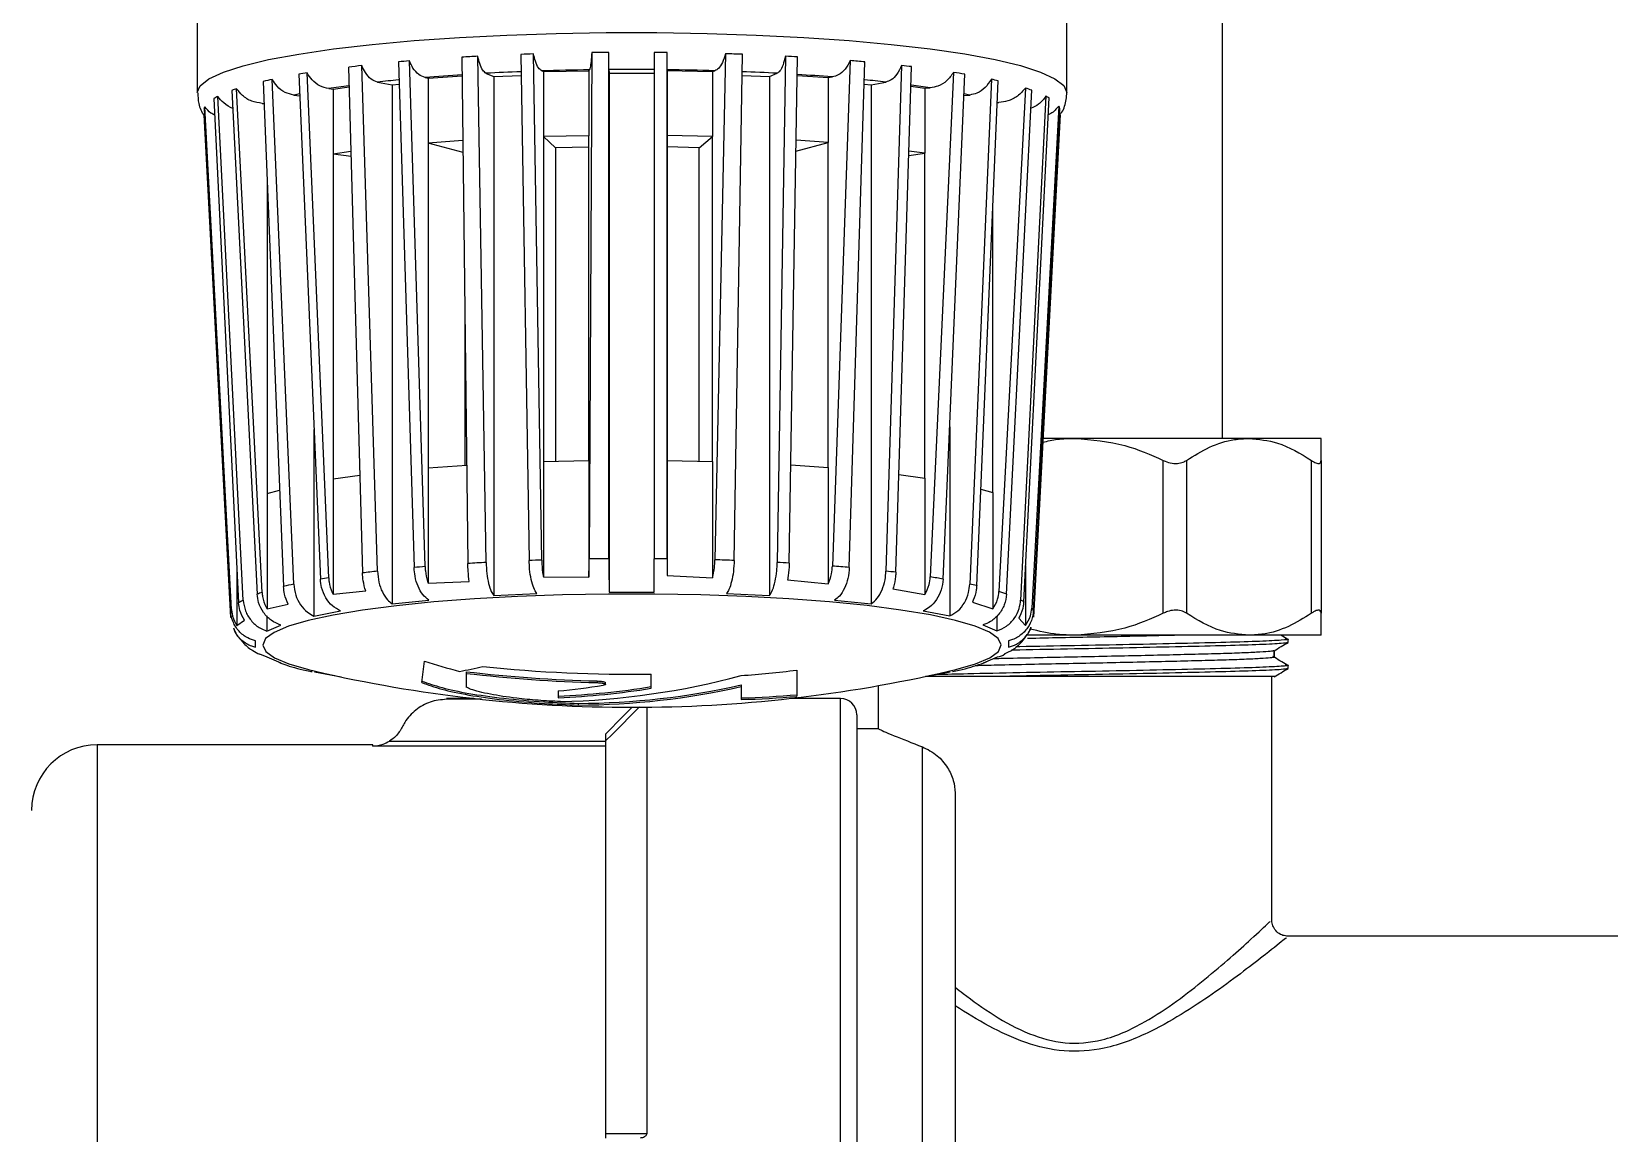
# Model space of a CAD drawing. Extents: x 75 to 2075, y 25 to 1460.
# Drawn here: x 441 to 561.2, y 1018.8 to 1102.7 of the extents above; entities that cross this region are included whole.
import ezdxf

# ---------------------------------------------------------------- set-up
doc = ezdxf.new("R2010")
doc.units = 0
doc.header["$LTSCALE"] = 5
doc.linetypes.add('SLD-KATı', pattern=[0])
doc.layers.get('0').update_dxf_attribs({"linetype": 'CONTINUOUS'})

msp = doc.modelspace()

# ---------------------------------------------------------------- linework, layer by layer
at = {"color": 7, "linetype": 'SLD-KATı'}
for p, q in [((531.752, 1071.729), (531.752, 1151.317)), ((453.627, 1103.698), (453.627, 1098.076)), ((519.877, 1098.076), (519.877, 1103.683)), ((467.359, 1061.61), (466.165, 1100.137)), ((468.954, 1100.418), (470.149, 1061.891)), ((470.986, 1061.963), (469.789, 1100.491)), ((473.791, 1100.777), (474.246, 1062.198)), ((475.635, 1062.278), (475.005, 1100.846)), ((478.286, 1100.994), (478.915, 1062.426)), ((479.872, 1062.459), (479.242, 1101.027)), ((483.688, 1101.128), (483.498, 1062.543)), ((484.998, 1062.56), (484.996, 1101.141)), ((488.446, 1101.142), (488.448, 1062.56)), ((489.432, 1062.551), (489.43, 1101.133)), ((493.884, 1101.039), (493.068, 1062.476)), ((494.533, 1062.428), (495.158, 1100.996)), ((498.441, 1100.849), (497.815, 1062.281)), ((498.729, 1062.23), (499.356, 1100.798)), ((503.383, 1100.519), (502.021, 1062.003)), ((503.307, 1061.895), (504.498, 1100.423)), ((507.291, 1100.143), (506.1, 1061.615)), ((506.854, 1061.527), (508.048, 1100.056)), ((458.649, 1098.932), (460.2, 1060.443)), ((460.983, 1060.621), (459.339, 1099.086)), ((461.365, 1099.472), (463.008, 1061.007)), ((463.643, 1061.111), (461.996, 1099.577)), ((465.163, 1100.02), (466.218, 1061.474)), ((467.362, 1098.879), (468.477, 1098.667)), ((470.988, 1099.231), (471.224, 1099.187)), ((471.224, 1099.187), (473.808, 1099.366)), ((471.224, 1099.187), (471.224, 1094.235)), ((475.636, 1099.547), (476.223, 1099.298)), ((476.223, 1099.298), (478.312, 1099.392)), ((476.223, 1099.298), (476.223, 1059.754)), ((479.874, 1099.727), (479.998, 1099.675)), ((479.998, 1099.675), (483.454, 1099.747)), ((479.998, 1099.675), (479.998, 1094.723)), ((483.454, 1099.747), (483.497, 1099.812)), ((483.454, 1099.747), (483.454, 1094.795)), ((484.998, 1099.829), (485, 1099.567)), ((485, 1099.567), (485, 1060.023)), ((485, 1099.567), (488.446, 1099.567)), ((489.432, 1099.819), (489.432, 1099.764)), ((489.432, 1099.764), (489.432, 1094.812)), ((489.432, 1099.764), (492.881, 1099.685)), ((492.881, 1099.685), (493.067, 1099.745)), ((492.881, 1099.685), (492.881, 1094.733)), ((495.133, 1099.394), (497.23, 1099.3)), ((497.23, 1099.3), (497.814, 1099.55)), ((497.23, 1099.3), (497.23, 1059.757)), ((499.333, 1099.394), (501.709, 1099.223)), ((501.709, 1099.223), (502.018, 1099.272)), ((501.709, 1099.223), (501.709, 1094.271)), ((504.985, 1098.671), (506.097, 1098.884)), ((511.253, 1099.618), (509.478, 1061.171)), ((510.46, 1061.013), (512.101, 1099.479)), ((514.131, 1099.093), (512.49, 1060.627)), ((513.012, 1060.512), (514.656, 1098.978)), ((457.128, 1059.407), (455.197, 1097.794)), ((456.26, 1098.248), (458.191, 1059.861)), ((458.562, 1059.987), (456.627, 1098.375)), ((460.986, 1097.889), (461.434, 1097.844)), ((463.646, 1098.38), (463.97, 1098.348)), ((463.97, 1098.348), (465.204, 1098.516)), ((463.97, 1098.348), (463.97, 1093.396)), ((468.477, 1098.667), (469.007, 1098.72)), ((468.477, 1098.667), (468.477, 1059.123)), ((504.446, 1098.725), (504.985, 1098.671)), ((504.985, 1098.671), (504.985, 1059.128)), ((508.002, 1098.557), (509.072, 1098.407)), ((509.072, 1098.407), (509.475, 1098.44)), ((509.072, 1098.407), (509.072, 1093.455)), ((512.031, 1097.85), (512.487, 1097.896)), ((516.725, 1098.424), (514.711, 1060.061)), ((515.292, 1059.869), (517.222, 1098.256)), ((518.291, 1097.803), (516.361, 1059.415)), ((516.598, 1059.283), (518.532, 1097.67)), ((454.141, 1096.866), (456.17, 1058.566)), ((456.241, 1058.702), (454.207, 1097.002)), ((454.885, 1097.618), (456.782, 1059.205)), ((458.566, 1097.257), (458.717, 1097.25)), ((514.586, 1097.326), (514.708, 1097.33)), ((519.264, 1097.056), (517.208, 1058.781)), ((517.331, 1058.574), (519.36, 1096.875)), ((456.174, 1058.088), (454.144, 1096.389)), ((519.364, 1096.398), (517.334, 1058.097)), ((473.866, 1094.418), (471.224, 1094.235)), ((471.224, 1094.235), (471.224, 1069.475)), ((473.877, 1093.502), (471.224, 1094.235)), ((483.454, 1094.795), (479.998, 1094.723)), ((479.998, 1094.723), (479.998, 1069.963)), ((480.931, 1093.868), (479.998, 1094.723)), ((483.454, 1070.035), (483.454, 1094.795)), ((489.432, 1094.812), (489.432, 1070.052)), ((492.881, 1094.733), (489.432, 1094.812)), ((491.86, 1093.88), (492.881, 1094.733)), ((492.881, 1069.973), (492.881, 1094.733)), ((499.239, 1093.613), (501.709, 1094.271)), ((501.709, 1094.271), (499.253, 1094.447)), ((501.709, 1069.511), (501.709, 1094.271)), ((465.339, 1093.582), (463.97, 1093.396)), ((463.97, 1093.396), (463.97, 1068.636)), ((465.35, 1093.202), (463.97, 1093.396)), ((483.454, 1093.921), (480.931, 1093.868)), ((480.931, 1093.868), (480.931, 1069.983)), ((491.86, 1093.88), (489.432, 1093.936)), ((491.86, 1069.997), (491.86, 1093.88)), ((507.839, 1093.287), (509.072, 1093.455)), ((509.072, 1093.455), (507.849, 1093.626)), ((509.072, 1068.695), (509.072, 1093.455)), ((458.947, 1091.542), (458.947, 1067.528)), ((514.25, 1067.604), (514.25, 1089.477)), ((474.022, 1081.223), (474.022, 1069.669)), ((462.52, 1072.419), (462.52, 1058.192)), ((510.955, 1072.616), (510.955, 1058.199)), ((520.502, 1071.729), (518.025, 1071.729)), ((533.76, 1071.729), (520.502, 1071.729)), ((539.252, 1071.729), (533.76, 1071.729)), ((479.998, 1069.963), (483.454, 1070.035)), ((483.454, 1070.035), (483.454, 1061.166)), ((489.432, 1070.052), (489.432, 1061.272)), ((489.432, 1070.052), (492.881, 1069.973)), ((527.233, 1058.403), (527.233, 1070.056)), ((529.001, 1070.056), (529.001, 1058.403)), ((538.52, 1058.403), (538.52, 1070.056)), ((539.252, 1070.056), (539.252, 1058.403)), ((463.97, 1068.636), (466.015, 1068.915)), ((471.224, 1069.475), (474.158, 1069.678)), ((471.224, 1069.475), (471.224, 1060.695)), ((479.998, 1069.963), (479.998, 1061.183)), ((492.881, 1069.973), (492.881, 1061.104)), ((498.851, 1069.716), (501.709, 1069.511)), ((501.709, 1069.511), (501.709, 1060.643)), ((507.085, 1068.974), (509.072, 1068.695)), ((458.947, 1067.528), (459.904, 1067.783)), ((463.97, 1068.636), (463.97, 1059.856)), ((509.072, 1068.695), (509.072, 1059.826)), ((513.326, 1067.859), (514.25, 1067.604)), ((514.25, 1067.604), (514.25, 1058.735)), ((458.947, 1067.528), (458.947, 1058.748)), ((456.645, 1061.978), (456.645, 1057.479)), ((516.737, 1062.027), (516.737, 1057.476)), ((471.224, 1060.695), (474.35, 1060.823)), ((479.998, 1061.183), (483.454, 1061.166)), ((489.432, 1061.272), (492.881, 1061.104)), ((498.605, 1060.954), (501.709, 1060.643)), ((463.97, 1059.856), (466.46, 1060.106)), ((468.477, 1059.123), (471.266, 1059.404)), ((476.223, 1059.754), (479.503, 1059.902)), ((493.948, 1059.904), (497.23, 1059.757)), ((502.192, 1059.408), (504.985, 1059.128)), ((506.617, 1060.259), (509.072, 1059.826)), ((512.685, 1059.256), (514.25, 1058.735)), ((458.935, 1058.205), (458.935, 1057.052)), ((458.947, 1058.748), (460.556, 1059.088)), ((462.52, 1058.192), (464.545, 1058.579)), ((508.924, 1058.584), (510.955, 1058.199)), ((514.555, 1058.205), (514.555, 1057.06)), ((516.214, 1058.043), (516.737, 1057.476)), ((456.645, 1057.479), (457.216, 1057.867)), ((458.935, 1057.052), (459.998, 1057.506)), ((513.486, 1057.513), (514.555, 1057.06)), ((515.435, 1056.301), (515.435, 1055.822)), ((520.502, 1056.729), (516.789, 1056.729)), ((533.76, 1056.729), (520.502, 1056.729)), ((539.252, 1056.729), (533.76, 1056.729)), ((536.654, 1056.464), (536.197, 1056.729)), ((536.752, 1056.182), (536.752, 1056.43)), ((458.949, 1055.055), (458.384, 1055.285)), ((460.018, 1054.601), (458.949, 1055.055)), ((514.569, 1055.062), (513.506, 1054.608)), ((536.752, 1054.198), (536.752, 1054.446)), ((464.58, 1053.53), (462.55, 1053.915)), ((474.111, 1053.952), (474.111, 1053.827)), ((484.099, 1053.245), (484.099, 1053.121)), ((510.984, 1053.922), (508.959, 1053.536)), ((535.502, 1034.92), (535.502, 1053.604)), ((481.135, 1052.096), (481.135, 1051.972)), ((484.725, 1052.994), (484.725, 1053.118)), ((495.066, 1052.941), (495.066, 1052.817)), ((495.074, 1051.956), (495.074, 1051.831)), ((505.502, 1052.888), (505.502, 1049.581)), ((474.703, 1051.917), (472.621, 1051.917)), ((475.279, 1051.853), (472.621, 1051.853)), ((482.656, 1051.536), (482.656, 1051.411)), ((487.877, 1051.245), (487.877, 1018.773)), ((502.627, 1051.917), (498.801, 1051.917)), ((503.877, 1050.667), (503.877, 981.917)), ((505.554, 1049.604), (503.877, 1049.604)), ((466.993, 1048.385), (446.002, 1048.385)), ((468.266, 1048.664), (484.752, 1048.664)), ((484.752, 1018.771), (484.752, 1048.697)), ((484.752, 1048.29), (466.993, 1048.29)), ((511.377, 1044.711), (511.377, 985.479)), ((562.377, 1033.792), (536.612, 1033.792))]:
    msp.add_line(p, q, dxfattribs=at)
at = {"color": 8, "linetype": 'SLD-KATı'}
for p, q in [((502.627, 980.667), (502.627, 1051.917)), ((446.002, 1048.385), (446.002, 984.198)), ((466.993, 1048.29), (466.993, 1048.385)), ((508.877, 982.979), (508.877, 1048.227))]:
    msp.add_line(p, q, dxfattribs=at)
at = {"color": 8, "linetype": 'SLD-KATı', "flags": 128}
for points in [[(453.627, 1098.074), (453.848, 1098.604), (454.513, 1099.128), (455.614, 1099.639), (457.136, 1100.128), (459.059, 1100.59), (461.357, 1101.018), (463.997, 1101.405), (466.946, 1101.748), (470.162, 1102.041), (473.603, 1102.281), (477.222, 1102.464), (480.969, 1102.587), (484.795, 1102.649), (488.647, 1102.65), (492.473, 1102.589), (496.222, 1102.466), (499.843, 1102.284), (503.287, 1102.046), (506.508, 1101.754), (509.461, 1101.411), (512.107, 1101.024), (514.41, 1100.597), (516.34, 1100.136), (517.869, 1099.647), (518.977, 1099.137), (519.65, 1098.612), (519.877, 1098.081)], [(461.401, 1097.977), (461.221, 1097.939), (460.986, 1097.889)], [(512.487, 1097.896), (512.251, 1097.946), (512.064, 1097.984)], [(487.324, 1051.275), (485.229, 1049.175), (484.752, 1048.697)], [(484.752, 1049.227), (486.062, 1050.54), (486.759, 1051.239)]]:
    msp.add_lwpolyline(points, dxfattribs=at)
at = {"color": 7, "linetype": 'SLD-KATı', "flags": 128}
for points in [[(514.884, 1055.988), (514.659, 1056.476), (513.994, 1056.956), (512.899, 1057.42), (511.392, 1057.862), (509.496, 1058.275), (507.241, 1058.651), (504.664, 1058.985), (501.804, 1059.272), (498.706, 1059.507), (495.42, 1059.686), (491.997, 1059.807), (488.492, 1059.868), (484.959, 1059.867), (481.454, 1059.806), (478.033, 1059.684), (474.75, 1059.503), (471.656, 1059.268), (468.799, 1058.98), (466.226, 1058.645), (463.977, 1058.269), (462.087, 1057.856), (460.586, 1057.413), (459.497, 1056.949), (458.839, 1056.469), (458.62, 1055.981), (458.845, 1055.493), (459.511, 1055.013), (460.605, 1054.549), (462.113, 1054.107), (462.629, 1053.983)], [(510.876, 1053.983), (511.418, 1054.114), (512.919, 1054.556), (514.007, 1055.021), (514.666, 1055.501), (514.884, 1055.988)], [(488.219, 1052.687), (488.218, 1052.805), (488.218, 1052.928), (488.217, 1053.056), (488.216, 1053.188), (488.216, 1053.325), (488.215, 1053.466), (488.214, 1053.612), (488.214, 1053.762)], [(484.752, 1018.771), (485.282, 1018.772), (487.4, 1018.773), (487.877, 1018.773)]]:
    msp.add_lwpolyline(points, dxfattribs=at)
at = {"color": 7, "linetype": 'SLD-KATı'}
for centre, radius, start, end in [((478.163, 993.241), 107.568, 96.40408, 96.94115), ((482.145, 953.571), 147.438, 94.80723, 95.13291), ((485.03, 912.771), 188.341, 93.0511, 93.42109), ((486.39, 882.515), 218.629, 91.87365, 92.12442), ((486.715, 868.997), 232.151, 90.42424, 90.74714), ((486.786, 870.061), 231.087, 89.34444, 89.58843), ((487.206, 885.132), 216.01, 87.89012, 88.22827), ((488.357, 910.618), 190.498, 86.68996, 86.96574), ((491.213, 951.857), 149.159, 84.89009, 85.32008), ((495.168, 991.718), 109.101, 83.2197, 83.62005), ((467.125, 1062.605), 37.303, 102.04782, 103.13477), ((472.387, 1034.924), 65.482, 99.13007, 99.69047), ((483.564, 947.43), 152.321, 93.67708, 94.73583), ((485.783, 910.831), 188.989, 92.2697, 93.07785), ((486.622, 887.384), 212.451, 90.84266, 91.82026), ((486.754, 878.744), 221.092, 89.56101, 90.45508), ((486.836, 885.222), 214.613, 88.3363, 89.30689), ((487.646, 909.183), 190.638, 86.94247, 87.74534), ((500.927, 1033.783), 66.639, 80.34738, 81.08559), ((506.177, 1061.669), 38.26, 77.19574, 78.00075), ((457.4, 1093.528), 4.801, 117.30275, 121.58142), ((461.125, 1084.744), 14.354, 108.26212, 109.81133), ((512.17, 1084.141), 14.992, 70.30671, 72.30945), ((515.944, 1093.234), 5.136, 59.73834, 62.80796), ((454.937, 1096.564), 0.852, 149.0351, 159.22295), ((518.518, 1096.54), 0.907, 21.65953, 34.65246), ((478.432, 963.647), 98.586, 96.44897, 97.11695), ((482.277, 925.87), 136.561, 94.74269, 95.09539), ((485.281, 883.447), 179.091, 93.08759, 93.53261), ((486.279, 861.299), 201.261, 91.82414, 92.09694), ((486.708, 845.787), 216.78, 90.45192, 90.84845), ((486.753, 841.206), 221.361, 89.30655, 89.56128), ((486.997, 854.411), 208.154, 87.92505, 88.32846), ((488.177, 882.345), 180.194, 86.6426, 86.93373), ((491.114, 924.603), 137.833, 84.92492, 85.4614), ((494.837, 961.603), 100.644, 83.14199, 83.57455), ((468.088, 1027.562), 33.813, 102.12969, 103.48898), ((473.105, 1001.528), 60.33, 99.02304, 99.63459), ((499.884, 998.392), 63.508, 80.41461, 81.31137), ((504.938, 1025.383), 36.044, 77.05578, 77.90481), ((459.053, 1055.717), 4.162, 117.54955, 123.0774), ((462.857, 1046.767), 13.9, 107.99539, 109.6114), ((510.305, 1045.765), 14.96, 70.52508, 72.86768), ((514.229, 1055.319), 4.618, 59.13215, 62.50133), ((456.941, 1058.253), 0.832, 147.34012, 157.91066), ((516.489, 1058.214), 0.915, 23.1185, 38.25811), ((449.821, 1056.611), 21.198, 350.51714, 354.98619), ((492.875, 1124.602), 73.208, 252.56301, 254.736), ((467.876, 1085.875), 32.409, 280.17585, 283.40011), ((486.73, 1161.869), 108.117, 263.9777, 270.78603), ((486.752, 1158.636), 107.398, 257.01961, 270), ((486.732, 1161.377), 108.164, 263.29919, 268.60559), ((890.27, 1055.895), 416.165, 180.28473, 180.42886), ((486.733, 1161.403), 108.314, 263.30756, 268.60658), ((479.946, 1109.9), 58.24, 271.33062, 285.0426), ((486.752, 1158.636), 107.398, 270, 282.98039), ((486.743, 1161.449), 108.113, 274.41253, 276.67157), ((678.143, 1054.494), 178.84, 180.13635, 180.77494), ((476.044, 1106.404), 54.156, 275.38981, 279.03308), ((706.645, 1053.972), 225.519, 180.37709, 180.50818), ((661.449, 1053.731), 180.321, 180.39512, 180.51967), ((478.571, 1112.912), 60.87, 272.41463, 279.12021), ((478.561, 1112.875), 60.957, 272.42061, 279.11662), ((482.441, 1108.949), 57.413, 270.21428, 282.70258), ((482.432, 1108.889), 57.478, 270.22272, 282.69686), ((650.042, 1053.776), 154.978, 180.30884, 180.67294), ((650.522, 1053.655), 155.459, 180.3092, 180.67229), ((493.094, 1123.419), 71.49, 271.58732, 274.99583), ((493.094, 1123.5), 71.696, 271.58222, 274.98089), ((502.627, 1050.667), 1.25, 0, 90), ((446.002, 1043.385), 5, 90, 180)]:
    msp.add_arc(centre, radius, start, end, dxfattribs=at)
at = {"color": 8, "linetype": 'SLD-KATı'}
for centre, radius, start, end in [((479.907, 987.886), 111.699, 95.61984, 96.44891), ((489.54, 941.855), 157.91, 85.46795, 86.4389), ((493.28, 984.882), 114.72, 83.58495, 84.39566), ((475.043, 1026.519), 72.759, 97.80285, 99.01156), ((497.839, 1022.218), 77.105, 81.32058, 82.39585)]:
    msp.add_arc(centre, radius, start, end, dxfattribs=at)
at = {"color": 7, "linetype": 'SLD-KATı'}
for points, knots in [([(482.365, 1153.789), (481.798, 1154.714), (480.726, 1156.464), (478.808, 1158.579), (476.876, 1160.221), (474.868, 1161.478), (472.64, 1162.435), (469.432, 1163.239), (465.235, 1163.28), (460.413, 1162.157), (455.839, 1160.249), (451.012, 1157.497), (446.008, 1153.872), (440.949, 1149.46), (436.502, 1144.985), (432.507, 1140.503), (428.679, 1135.784), (424.238, 1129.744), (419.54, 1122.476), (414.989, 1114.205), (411.192, 1105.829), (408.747, 1098.718), (407.375, 1092.98), (406.688, 1088.588), (406.46, 1084.129), (406.806, 1080.367), (407.501, 1077.534), (408.29, 1075.389), (409.362, 1073.352), (410.919, 1071.292), (413, 1069.396), (415.838, 1067.667), (418.217, 1066.969), (419.487, 1066.596)], [0, 0, 0, 0, 0.0193679, 0.0366703, 0.0504112, 0.0642178, 0.0785365, 0.0934544, 0.1234344, 0.1542881, 0.1855808, 0.2174509, 0.261103, 0.3055556, 0.3489724, 0.3856101, 0.4247828, 0.4703205, 0.5362182, 0.6000805, 0.6638407, 0.7274716, 0.7592667, 0.7912452, 0.824823, 0.8585291, 0.8766168, 0.8916422, 0.910957, 0.9291193, 0.9498661, 0.9732379, 1, 1, 1, 1]), ([(420.067, 1069.027), (418.913, 1069.367), (416.768, 1069.999), (414.302, 1071.556), (412.563, 1073.22), (411.304, 1074.987), (410.434, 1076.749), (409.776, 1078.676), (409.206, 1081.307), (408.972, 1084.8), (409.252, 1088.926), (409.938, 1093.012), (411.271, 1098.387), (413.603, 1105.089), (417.195, 1113.005), (421.478, 1120.823), (426.109, 1128.058), (430.726, 1134.369), (435.136, 1139.752), (439.829, 1144.876), (445.145, 1149.931), (450.436, 1154.089), (455.279, 1157.111), (459.503, 1159.152), (463.931, 1160.526), (467.828, 1160.841), (470.868, 1160.356), (472.989, 1159.62), (474.899, 1158.554), (476.698, 1157.133), (478.434, 1155.321), (479.389, 1153.82), (479.884, 1153.042)], [0, 0, 0, 0, 0.0268351, 0.0498351, 0.0701291, 0.0877029, 0.1060387, 0.1211797, 0.1401355, 0.1743184, 0.2078608, 0.2399309, 0.2719998, 0.3360859, 0.4002591, 0.4645089, 0.5304924, 0.5852973, 0.6314285, 0.6779915, 0.731723, 0.7849696, 0.8175542, 0.8492749, 0.8806275, 0.9107459, 0.9254437, 0.9396897, 0.9531741, 0.9663569, 0.9825753, 1, 1, 1, 1]), ([(467.362, 1098.879), (467.196, 1098.938), (466.865, 1099.057), (466.446, 1099.53), (466.251, 1099.95), (466.165, 1100.137)], [0, 0, 0, 0, 0.3562691, 0.7125534, 1, 1, 1, 1]), ([(470.988, 1099.231), (470.822, 1099.291), (470.49, 1099.41), (470.07, 1099.884), (469.875, 1100.304), (469.789, 1100.491)], [0, 0, 0, 0, 0.35705435, 0.71412705, 1, 1, 1, 1]), ([(475.636, 1099.547), (475.549, 1099.612), (475.374, 1099.741), (475.153, 1100.228), (475.051, 1100.655), (475.005, 1100.846)], [0, 0, 0, 0, 0.35626629, 0.71254576, 1, 1, 1, 1]), ([(479.874, 1099.727), (479.786, 1099.793), (479.611, 1099.923), (479.39, 1100.411), (479.287, 1100.837), (479.242, 1101.027)], [0, 0, 0, 0, 0.3570498, 0.7141305, 1, 1, 1, 1]), ([(483.688, 1101.128), (483.67, 1100.892), (483.635, 1100.419), (483.566, 1099.974), (483.519, 1099.862), (483.497, 1099.812)], [0, 0, 0, 0, 0.3553865, 0.7105688, 1, 1, 1, 1]), ([(484.998, 1099.829), (484.998, 1099.896), (484.997, 1100.029), (484.997, 1100.521), (484.996, 1100.95), (484.996, 1101.141)], [0, 0, 0, 0, 0.3562676, 0.7125507, 1, 1, 1, 1]), ([(489.432, 1099.819), (489.432, 1099.886), (489.431, 1100.021), (489.431, 1100.513), (489.43, 1100.942), (489.43, 1101.133)], [0, 0, 0, 0, 0.3570495, 0.7141322, 1, 1, 1, 1]), ([(493.884, 1101.039), (493.809, 1100.805), (493.658, 1100.336), (493.361, 1099.899), (493.158, 1099.792), (493.067, 1099.745)], [0, 0, 0, 0, 0.35537761, 0.71056986, 1, 1, 1, 1]), ([(498.441, 1100.849), (498.383, 1100.615), (498.268, 1100.147), (498.04, 1099.706), (497.884, 1099.598), (497.814, 1099.55)], [0, 0, 0, 0, 0.35570873, 0.71140288, 1, 1, 1, 1]), ([(503.383, 1100.519), (503.257, 1100.288), (503.005, 1099.828), (502.51, 1099.409), (502.17, 1099.314), (502.018, 1099.272)], [0, 0, 0, 0, 0.35538354, 0.71057319, 1, 1, 1, 1]), ([(507.291, 1100.143), (507.182, 1099.913), (506.962, 1099.452), (506.529, 1099.026), (506.231, 1098.928), (506.097, 1098.884)], [0, 0, 0, 0, 0.3557083, 0.7114042, 1, 1, 1, 1]), ([(460.986, 1097.889), (460.758, 1097.94), (460.303, 1098.042), (459.726, 1098.493), (459.459, 1098.903), (459.339, 1099.086)], [0, 0, 0, 0, 0.356272, 0.7125382, 1, 1, 1, 1]), ([(463.646, 1098.38), (463.418, 1098.431), (462.961, 1098.533), (462.383, 1098.985), (462.115, 1099.395), (461.996, 1099.577)], [0, 0, 0, 0, 0.3570561, 0.7141426, 1, 1, 1, 1]), ([(511.253, 1099.618), (511.089, 1099.394), (510.761, 1098.947), (510.115, 1098.552), (509.673, 1098.475), (509.475, 1098.44)], [0, 0, 0, 0, 0.3553811, 0.7105693, 1, 1, 1, 1]), ([(514.131, 1099.093), (513.98, 1098.869), (513.678, 1098.42), (513.081, 1098.016), (512.671, 1097.933), (512.487, 1097.896)], [0, 0, 0, 0, 0.3557054, 0.71139797, 1, 1, 1, 1]), ([(453.669, 1098.068), (453.676, 1097.793), (453.693, 1097.161), (453.988, 1096.53), (454.207, 1096.274), (454.24, 1096.235)], [0, 0, 0, 0, 0.3943176, 0.9061715, 1, 1, 1, 1]), ([(456.33, 1096.859), (456.087, 1096.984), (455.645, 1097.212), (455.337, 1097.613), (455.197, 1097.794)], [0, 0, 0, 0, 0.5490332, 1, 1, 1, 1]), ([(458.566, 1097.257), (458.298, 1097.297), (457.761, 1097.377), (457.081, 1097.801), (456.767, 1098.198), (456.627, 1098.375)], [0, 0, 0, 0, 0.3570601, 0.7141433, 1, 1, 1, 1]), ([(516.725, 1098.424), (516.539, 1098.208), (516.167, 1097.776), (515.434, 1097.412), (514.933, 1097.355), (514.708, 1097.33)], [0, 0, 0, 0, 0.3553734, 0.710573, 1, 1, 1, 1]), ([(518.291, 1097.803), (518.116, 1097.579), (517.802, 1097.178), (517.352, 1096.976), (517.153, 1096.887)], [0, 0, 0, 0, 0.559281, 1, 1, 1, 1]), ([(519.406, 1096.459), (519.439, 1096.504), (519.649, 1096.783), (519.84, 1097.379), (519.868, 1097.915), (519.877, 1098.098)], [0, 0, 0, 0, 0.11253343, 0.69666316, 1, 1, 1, 1]), ([(454.947, 1096.366), (454.852, 1096.412), (454.554, 1096.558), (454.348, 1096.822), (454.207, 1097.002)], [0, 0, 0, 0, 0.3166472, 1, 1, 1, 1]), ([(519.264, 1097.056), (519.082, 1096.831), (518.857, 1096.553), (518.532, 1096.419), (518.468, 1096.393)], [0, 0, 0, 0, 0.8039413, 1, 1, 1, 1]), ([(518.041, 1071.44), (518.415, 1071.526), (519.224, 1071.713), (520.055, 1071.724), (520.502, 1071.729)], [0, 0, 0, 0, 0.4622648, 1, 1, 1, 1]), ([(520.502, 1071.729), (521.791, 1071.624), (524.131, 1071.433), (526.272, 1070.482), (527.233, 1070.056)], [0, 0, 0, 0, 0.55101099, 1, 1, 1, 1]), ([(529.001, 1070.056), (529.579, 1070.413), (530.749, 1071.137), (532.372, 1071.656), (533.389, 1071.71), (533.76, 1071.729)], [0, 0, 0, 0, 0.3824105, 0.7746525, 1, 1, 1, 1]), ([(533.76, 1071.729), (534.496, 1071.661), (536.149, 1071.506), (537.674, 1070.574), (538.52, 1070.056)], [0, 0, 0, 0, 0.4446436, 1, 1, 1, 1]), ([(539.252, 1070.056), (539.252, 1070.482), (539.252, 1071.433), (539.252, 1071.624), (539.252, 1071.729)], [0, 0, 0, 0, 0.4489897, 1, 1, 1, 1]), ([(527.233, 1070.056), (527.41, 1069.982), (527.765, 1069.835), (528.306, 1069.796), (528.723, 1069.889), (528.922, 1070.008), (529.001, 1070.056)], [0, 0, 0, 0, 0.2806873, 0.5628284, 0.8257452, 1, 1, 1, 1]), ([(538.52, 1070.056), (538.638, 1069.982), (538.874, 1069.835), (539.123, 1069.796), (539.238, 1069.889), (539.248, 1070.008), (539.252, 1070.056)], [0, 0, 0, 0, 0.28069191, 0.56283003, 0.82574839, 1, 1, 1, 1]), ([(467.359, 1061.61), (467.384, 1061.329), (467.434, 1060.766), (467.711, 1060), (468.072, 1059.426), (468.353, 1059.216), (468.477, 1059.123)], [0, 0, 0, 0, 0.2637559, 0.5275922, 0.7916239, 1, 1, 1, 1]), ([(471.266, 1059.404), (471.109, 1059.528), (470.795, 1059.774), (470.43, 1060.437), (470.203, 1061.171), (470.165, 1061.671), (470.149, 1061.891)], [0, 0, 0, 0, 0.2645838, 0.5292791, 0.7936594, 1, 1, 1, 1]), ([(470.986, 1061.963), (470.992, 1061.857), (471.013, 1061.473), (471.105, 1061.038), (471.208, 1060.741), (471.224, 1060.695)], [0, 0, 0, 0, 0.2423352, 0.8821137, 1, 1, 1, 1]), ([(474.35, 1060.823), (474.318, 1061.08), (474.263, 1061.52), (474.251, 1061.999), (474.246, 1062.198)], [0, 0, 0, 0, 0.5833721, 1, 1, 1, 1]), ([(475.635, 1062.278), (475.648, 1061.996), (475.674, 1061.432), (475.819, 1060.657), (476.01, 1060.071), (476.158, 1059.851), (476.223, 1059.754)], [0, 0, 0, 0, 0.26376532, 0.5275912, 0.79161635, 1, 1, 1, 1]), ([(479.503, 1059.902), (479.421, 1060.031), (479.255, 1060.288), (479.063, 1060.963), (478.944, 1061.705), (478.924, 1062.206), (478.915, 1062.426)], [0, 0, 0, 0, 0.2645992, 0.5292957, 0.7936759, 1, 1, 1, 1]), ([(479.872, 1062.459), (479.875, 1062.353), (479.886, 1061.969), (479.935, 1061.53), (479.989, 1061.23), (479.998, 1061.183)], [0, 0, 0, 0, 0.2423476, 0.8821063, 1, 1, 1, 1]), ([(483.454, 1061.166), (483.468, 1061.424), (483.491, 1061.865), (483.496, 1062.344), (483.498, 1062.543)], [0, 0, 0, 0, 0.5833596, 1, 1, 1, 1]), ([(484.998, 1062.56), (484.998, 1062.451), (484.998, 1062.062), (484.998, 1061.394), (484.999, 1060.669), (484.999, 1060.23), (485, 1060.069), (485, 1060.023)], [0, 0, 0, 0, 0.1029836, 0.3668016, 0.6306207, 0.8946754, 1, 1, 1, 1]), ([(488.45, 1060.024), (488.45, 1060.119), (488.449, 1060.339), (488.449, 1060.923), (488.448, 1061.604), (488.448, 1062.167), (488.448, 1062.451), (488.448, 1062.56)], [0, 0, 0, 0, 0.2028902, 0.4675513, 0.731804, 0.8970621, 1, 1, 1, 1]), ([(489.432, 1062.551), (489.432, 1062.445), (489.432, 1062.06), (489.432, 1061.621), (489.432, 1061.319), (489.432, 1061.272)], [0, 0, 0, 0, 0.2423534, 0.8820962, 1, 1, 1, 1]), ([(492.881, 1061.104), (492.939, 1061.36), (493.037, 1061.799), (493.059, 1062.277), (493.068, 1062.476)], [0, 0, 0, 0, 0.5833531, 1, 1, 1, 1]), ([(494.533, 1062.428), (494.52, 1062.146), (494.494, 1061.582), (494.349, 1060.807), (494.16, 1060.221), (494.013, 1060.001), (493.948, 1059.904)], [0, 0, 0, 0, 0.2637624, 0.5275901, 0.7916231, 1, 1, 1, 1]), ([(497.23, 1059.757), (497.312, 1059.886), (497.477, 1060.143), (497.668, 1060.818), (497.787, 1061.56), (497.807, 1062.061), (497.815, 1062.281)], [0, 0, 0, 0, 0.2646037, 0.5292902, 0.7936766, 1, 1, 1, 1]), ([(498.729, 1062.23), (498.726, 1062.124), (498.716, 1061.739), (498.667, 1061.301), (498.613, 1061.001), (498.605, 1060.954)], [0, 0, 0, 0, 0.2423379, 0.8820841, 1, 1, 1, 1]), ([(501.709, 1060.643), (501.805, 1060.895), (501.969, 1061.328), (502.005, 1061.805), (502.021, 1062.003)], [0, 0, 0, 0, 0.583356, 1, 1, 1, 1]), ([(503.307, 1061.895), (503.282, 1061.614), (503.232, 1061.051), (502.956, 1060.285), (502.596, 1059.711), (502.315, 1059.501), (502.192, 1059.408)], [0, 0, 0, 0, 0.2637589, 0.5275836, 0.791623, 1, 1, 1, 1]), ([(504.985, 1059.128), (505.141, 1059.252), (505.455, 1059.498), (505.819, 1060.161), (506.045, 1060.896), (506.083, 1061.396), (506.1, 1061.615)], [0, 0, 0, 0, 0.2645784, 0.5292891, 0.7936638, 1, 1, 1, 1]), ([(460.556, 1059.088), (460.447, 1059.339), (460.259, 1059.769), (460.218, 1060.244), (460.2, 1060.443)], [0, 0, 0, 0, 0.5833401, 1, 1, 1, 1]), ([(460.983, 1060.621), (461.017, 1060.341), (461.085, 1059.781), (461.466, 1059.029), (461.962, 1058.474), (462.35, 1058.279), (462.52, 1058.192)], [0, 0, 0, 0, 0.2637574, 0.5275871, 0.7916196, 1, 1, 1, 1]), ([(464.545, 1058.579), (464.329, 1058.694), (463.897, 1058.924), (463.394, 1059.567), (463.083, 1060.29), (463.031, 1060.788), (463.008, 1061.007)], [0, 0, 0, 0, 0.2645877, 0.529274, 0.7936701, 1, 1, 1, 1]), ([(463.643, 1061.111), (463.651, 1061.006), (463.68, 1060.623), (463.806, 1060.193), (463.948, 1059.901), (463.97, 1059.856)], [0, 0, 0, 0, 0.242339, 0.8821155, 1, 1, 1, 1]), ([(466.46, 1060.106), (466.385, 1060.361), (466.258, 1060.798), (466.23, 1061.275), (466.218, 1061.474)], [0, 0, 0, 0, 0.5833558, 1, 1, 1, 1]), ([(506.854, 1061.527), (506.849, 1061.422), (506.828, 1061.038), (506.736, 1060.603), (506.633, 1060.305), (506.617, 1060.259)], [0, 0, 0, 0, 0.2423288, 0.8821238, 1, 1, 1, 1]), ([(510.46, 1061.013), (510.425, 1060.733), (510.357, 1060.173), (509.977, 1059.422), (509.481, 1058.867), (509.095, 1058.671), (508.924, 1058.584)], [0, 0, 0, 0, 0.2637569, 0.5275776, 0.7916132, 1, 1, 1, 1]), ([(509.072, 1059.826), (509.197, 1060.074), (509.411, 1060.499), (509.459, 1060.973), (509.478, 1061.171)], [0, 0, 0, 0, 0.5833719, 1, 1, 1, 1]), ([(510.955, 1058.199), (511.171, 1058.314), (511.602, 1058.544), (512.104, 1059.188), (512.415, 1059.911), (512.467, 1060.409), (512.49, 1060.627)], [0, 0, 0, 0, 0.2645923, 0.5292886, 0.7936573, 1, 1, 1, 1]), ([(513.012, 1060.512), (513.004, 1060.406), (512.975, 1060.024), (512.849, 1059.593), (512.707, 1059.301), (512.685, 1059.256)], [0, 0, 0, 0, 0.2423907, 0.8821219, 1, 1, 1, 1]), ([(457.216, 1057.867), (457.083, 1058.113), (456.854, 1058.534), (456.803, 1059.007), (456.782, 1059.205)], [0, 0, 0, 0, 0.5833592, 1, 1, 1, 1]), ([(457.128, 1059.407), (457.168, 1059.129), (457.249, 1058.572), (457.696, 1057.839), (458.28, 1057.307), (458.735, 1057.13), (458.935, 1057.052)], [0, 0, 0, 0, 0.2637654, 0.527593, 0.7916251, 1, 1, 1, 1]), ([(459.998, 1057.506), (459.744, 1057.611), (459.236, 1057.821), (458.646, 1058.44), (458.28, 1059.148), (458.218, 1059.644), (458.191, 1059.861)], [0, 0, 0, 0, 0.2646003, 0.5292932, 0.7936742, 1, 1, 1, 1]), ([(458.562, 1059.987), (458.572, 1059.883), (458.605, 1059.501), (458.754, 1059.077), (458.921, 1058.792), (458.947, 1058.748)], [0, 0, 0, 0, 0.2423544, 0.8821321, 1, 1, 1, 1]), ([(485, 1060.023), (485.575, 1060.017), (486.725, 1060.005), (487.875, 1060.018), (488.45, 1060.024)], [0, 0, 0, 0, 0.5000027, 1, 1, 1, 1]), ([(515.292, 1059.869), (515.252, 1059.59), (515.172, 1059.034), (514.725, 1058.3), (514.141, 1057.769), (513.687, 1057.591), (513.486, 1057.513)], [0, 0, 0, 0, 0.2637482, 0.5275844, 0.7916151, 1, 1, 1, 1]), ([(514.25, 1058.735), (514.392, 1058.977), (514.635, 1059.392), (514.689, 1059.864), (514.711, 1060.061)], [0, 0, 0, 0, 0.5833567, 1, 1, 1, 1]), ([(514.555, 1057.06), (514.809, 1057.165), (515.317, 1057.374), (515.907, 1057.994), (516.273, 1058.702), (516.334, 1059.198), (516.361, 1059.415)], [0, 0, 0, 0, 0.2646041, 0.5292965, 0.7936762, 1, 1, 1, 1]), ([(516.598, 1059.283), (516.589, 1059.178), (516.556, 1058.796), (516.407, 1058.372), (516.24, 1058.087), (516.214, 1058.043)], [0, 0, 0, 0, 0.2423375, 0.8821394, 1, 1, 1, 1]), ([(458.07, 1056.292), (457.864, 1056.359), (457.391, 1056.513), (456.773, 1057.011), (456.373, 1057.637), (456.207, 1058.177), (456.18, 1058.458), (456.17, 1058.566)], [0, 0, 0, 0, 0.2028913, 0.4675443, 0.7317988, 0.8970479, 1, 1, 1, 1]), ([(456.241, 1058.702), (456.251, 1058.597), (456.286, 1058.217), (456.442, 1057.8), (456.618, 1057.522), (456.645, 1057.479)], [0, 0, 0, 0, 0.2423521, 0.8821143, 1, 1, 1, 1]), ([(517.331, 1058.574), (517.321, 1058.466), (517.285, 1058.082), (517.042, 1057.447), (516.5, 1056.797), (515.915, 1056.439), (515.539, 1056.33), (515.431, 1056.299)], [0, 0, 0, 0, 0.1029943, 0.3668185, 0.6306235, 0.8946842, 1, 1, 1, 1]), ([(516.737, 1057.476), (516.882, 1057.711), (517.13, 1058.115), (517.185, 1058.585), (517.208, 1058.781)], [0, 0, 0, 0, 0.583363, 1, 1, 1, 1]), ([(527.233, 1058.403), (526.272, 1057.976), (524.131, 1057.026), (521.791, 1056.834), (520.502, 1056.729)], [0, 0, 0, 0, 0.4489915, 1, 1, 1, 1]), ([(529.001, 1058.403), (528.869, 1058.476), (528.603, 1058.623), (528.086, 1058.663), (527.613, 1058.569), (527.341, 1058.45), (527.233, 1058.403)], [0, 0, 0, 0, 0.2806948, 0.5628426, 0.8257606, 1, 1, 1, 1]), ([(533.76, 1056.729), (533.025, 1056.798), (531.372, 1056.952), (529.847, 1057.885), (529.001, 1058.403)], [0, 0, 0, 0, 0.444645, 1, 1, 1, 1]), ([(538.52, 1058.403), (537.942, 1058.045), (536.772, 1057.321), (535.149, 1056.802), (534.132, 1056.749), (533.76, 1056.729)], [0, 0, 0, 0, 0.3824099, 0.7746529, 1, 1, 1, 1]), ([(539.252, 1058.403), (539.242, 1058.476), (539.221, 1058.623), (539.032, 1058.663), (538.779, 1058.569), (538.594, 1058.45), (538.52, 1058.403)], [0, 0, 0, 0, 0.2806969, 0.5628349, 0.8257568, 1, 1, 1, 1]), ([(539.252, 1056.729), (539.252, 1056.834), (539.252, 1057.026), (539.252, 1057.976), (539.252, 1058.403)], [0, 0, 0, 0, 0.5510078, 1, 1, 1, 1]), ([(456.384, 1057.303), (456.419, 1057.196), (456.54, 1056.823), (457.015, 1056.316), (457.589, 1055.954), (457.966, 1055.846), (458.073, 1055.815)], [0, 0, 0, 0, 0.1447536, 0.501061, 0.8577418, 1, 1, 1, 1]), ([(456.386, 1057.304), (456.457, 1057.115), (456.597, 1056.745), (456.822, 1056.512), (456.932, 1056.397)], [0, 0, 0, 0, 0.50992365, 1, 1, 1, 1]), ([(515.136, 1055.303), (515.345, 1055.408), (515.803, 1055.637), (516.389, 1056.095), (516.728, 1056.588), (516.867, 1056.79)], [0, 0, 0, 0, 0.3314102, 0.7260931, 1, 1, 1, 1]), ([(515.435, 1055.822), (515.641, 1055.889), (516.116, 1056.043), (516.72, 1056.546), (517.073, 1057.026), (517.156, 1057.311), (517.162, 1057.329)], [0, 0, 0, 0, 0.27072247, 0.62386982, 0.97646108, 1, 1, 1, 1]), ([(516.867, 1056.79), (516.913, 1056.845), (517.033, 1056.986), (517.093, 1057.204), (517.13, 1057.338)], [0, 0, 0, 0, 0.382261, 1, 1, 1, 1]), ([(520.502, 1056.729), (520.056, 1056.74), (518.9, 1056.767), (517.773, 1057.037), (517.081, 1057.202)], [0, 0, 0, 0, 0.3859369, 1, 1, 1, 1]), ([(456.932, 1056.397), (457.013, 1056.296), (457.304, 1055.926), (457.79, 1055.585), (458.211, 1055.37), (458.383, 1055.282)], [0, 0, 0, 0, 0.18343391, 0.66757934, 1, 1, 1, 1]), ([(458.073, 1055.815), (458.073, 1055.888), (458.071, 1056.035), (458.07, 1056.206), (458.07, 1056.292)], [0, 0, 0, 0, 0.5000014, 1, 1, 1, 1]), ([(535.664, 1055.552), (535.596, 1055.535), (535.455, 1055.499), (534.666, 1055.442), (533.466, 1055.385), (531.873, 1055.331), (529.946, 1055.279), (527.722, 1055.223), (525.258, 1055.166), (522.665, 1055.109), (520.019, 1055.057), (517.399, 1055.003), (515.448, 1054.96), (514.462, 1054.936), (514.266, 1054.932)], [0, 0, 0, 0, 0.08634131, 0.17625366, 0.26627041, 0.35500906, 0.44254409, 0.53189042, 0.6220308, 0.71157149, 0.79926996, 0.88772352, 0.97764278, 1, 1, 1, 1]), ([(515.431, 1056.299), (515.432, 1056.214), (515.433, 1056.043), (515.434, 1055.896), (515.435, 1055.822)], [0, 0, 0, 0, 0.5000016, 1, 1, 1, 1]), ([(536.684, 1056.172), (536.586, 1056.149), (536.375, 1056.098), (534.716, 1056.015), (532.119, 1055.934), (528.708, 1055.853), (524.73, 1055.767), (520.5, 1055.686), (517.374, 1055.628), (515.875, 1055.595), (515.668, 1055.591)], [0, 0, 0, 0, 0.1238298, 0.2677184, 0.4091386, 0.5505865, 0.6944751, 0.8358813, 0.9773432, 1, 1, 1, 1]), ([(536.523, 1056.465), (536.62, 1056.453), (536.944, 1056.415), (536.338, 1056.35), (534.745, 1056.263), (532.111, 1056.182), (528.71, 1056.101), (524.729, 1056.015), (520.504, 1055.934), (517.491, 1055.878), (516.099, 1055.848), (516.003, 1055.846)], [0, 0, 0, 0, 0.0560875, 0.1888645, 0.3239459, 0.4567099, 0.5894999, 0.7245813, 0.8573322, 0.9901353, 1, 1, 1, 1]), ([(528.416, 1056.729), (528.204, 1056.724), (527.256, 1056.7), (525.335, 1056.656), (522.756, 1056.599), (520.118, 1056.547), (518.138, 1056.507), (517.094, 1056.484), (516.888, 1056.479)], [0, 0, 0, 0, 0.0643431, 0.2876645, 0.5096191, 0.7270375, 0.9460059, 1, 1, 1, 1]), ([(535.669, 1055.552), (535.848, 1055.655), (536.207, 1055.862), (536.565, 1056.069), (536.744, 1056.173)], [0, 0, 0, 0, 0.4999933, 1, 1, 1, 1]), ([(535.678, 1055.557), (535.678, 1055.488), (535.678, 1055.347), (535.678, 1054.924), (535.678, 1055.347), (535.678, 1055.488), (535.678, 1055.557)], [0, 0, 0, 0, 0.247382, 0.5, 0.752618, 1, 1, 1, 1]), ([(459.839, 1054.671), (460.039, 1054.595), (460.715, 1054.34), (461.571, 1054.115), (462.325, 1053.968), (462.39, 1053.955)], [0, 0, 0, 0, 0.276782, 0.9379362, 1, 1, 1, 1]), ([(536.523, 1054.48), (536.62, 1054.469), (536.944, 1054.43), (536.338, 1054.365), (534.745, 1054.278), (532.112, 1054.198), (528.708, 1054.117), (524.737, 1054.03), (520.473, 1053.949), (516.236, 1053.869), (512.581, 1053.79), (510.717, 1053.744), (509.95, 1053.725)], [0, 0, 0, 0, 0.0459857, 0.1548487, 0.2656009, 0.3744532, 0.4833267, 0.594079, 0.7029205, 0.8118048, 0.9225569, 1, 1, 1, 1]), ([(511.158, 1053.96), (511.162, 1053.961), (511.875, 1054.097), (512.753, 1054.331), (513.497, 1054.607), (513.749, 1054.7)], [0, 0, 0, 0, 0.0041127, 0.6638646, 1, 1, 1, 1]), ([(535.646, 1055.066), (535.656, 1055.063), (535.726, 1055.043), (535.413, 1055.003), (534.679, 1054.946), (533.462, 1054.889), (531.874, 1054.835), (529.946, 1054.783), (527.722, 1054.727), (525.259, 1054.67), (522.664, 1054.613), (520.02, 1054.561), (517.393, 1054.507), (514.965, 1054.453), (513.537, 1054.418), (512.891, 1054.403)], [0, 0, 0, 0, 0.0140782, 0.0968052, 0.1809141, 0.265121, 0.3481321, 0.4300173, 0.5135968, 0.5979186, 0.6816799, 0.7637186, 0.8464624, 0.9305779, 1, 1, 1, 1]), ([(515.156, 1055.276), (515.156, 1055.276), (514.991, 1055.147), (514.78, 1055.105), (514.569, 1055.062)], [0, 0, 0, 0, 0.0013529, 1, 1, 1, 1]), ([(536.654, 1054.48), (536.476, 1054.583), (536.12, 1054.79), (535.763, 1054.997), (535.585, 1055.1)], [0, 0, 0, 0, 0.5000168, 1, 1, 1, 1]), ([(470.73, 1053.243), (471.216, 1053.072), (472.185, 1052.731), (474.214, 1052.291), (476.909, 1051.912), (479.878, 1051.649), (481.796, 1051.571), (482.656, 1051.536)], [0, 0, 0, 0, 0.2093463, 0.4174775, 0.624674, 0.8317409, 1, 1, 1, 1]), ([(484.099, 1053.245), (484.17, 1053.242), (484.31, 1053.236), (484.498, 1053.212), (484.638, 1053.18), (484.718, 1053.147), (484.717, 1053.126), (484.717, 1053.118)], [0, 0, 0, 0, 0.21431545, 0.42886176, 0.64358114, 0.858454, 1, 1, 1, 1]), ([(509.118, 1053.604), (509.879, 1053.604), (511.436, 1053.604), (513.691, 1053.604), (515.108, 1053.604), (515.524, 1053.604)], [0, 0, 0, 0, 0.4034909, 0.8251119, 1, 1, 1, 1]), ([(515.526, 1053.604), (516.386, 1053.604), (518.106, 1053.604), (520.792, 1053.604), (523.455, 1053.604), (526.053, 1053.604), (528.449, 1053.604), (530.614, 1053.604), (532.445, 1053.604), (533.93, 1053.604), (534.978, 1053.604), (535.623, 1053.604), (535.686, 1053.604), (535.717, 1053.604)], [0, 0, 0, 0, 0.09093673, 0.1818731, 0.27538781, 0.36707437, 0.46148936, 0.55206213, 0.64527436, 0.73528699, 0.82802936, 0.91615123, 1, 1, 1, 1]), ([(536.684, 1054.188), (536.586, 1054.164), (536.375, 1054.114), (534.716, 1054.03), (532.119, 1053.95), (528.706, 1053.869), (524.736, 1053.782), (520.48, 1053.701), (517.382, 1053.643), (515.781, 1053.609), (515.527, 1053.604)], [0, 0, 0, 0, 0.1233006, 0.2666078, 0.4074566, 0.5483329, 0.6916401, 0.8324749, 0.9733651, 1, 1, 1, 1]), ([(535.669, 1053.567), (535.848, 1053.671), (536.206, 1053.878), (536.565, 1054.085), (536.744, 1054.188)], [0, 0, 0, 0, 0.4999933, 1, 1, 1, 1]), ([(470.73, 1053.118), (471.208, 1052.95), (472.179, 1052.608), (474.197, 1052.169), (476.91, 1051.788), (479.878, 1051.524), (481.796, 1051.446), (482.656, 1051.411)], [0, 0, 0, 0, 0.2056136, 0.4174514, 0.6246572, 0.8317336, 1, 1, 1, 1]), ([(481.298, 1051.676), (480.726, 1051.703), (479.584, 1051.757), (477.685, 1051.95), (475.872, 1052.229), (474.567, 1052.539), (474.225, 1052.722), (474.117, 1052.78)], [0, 0, 0, 0, 0.177611, 0.3547338, 0.6110565, 0.8763915, 1, 1, 1, 1]), ([(484.099, 1053.121), (484.17, 1053.118), (484.31, 1053.112), (484.497, 1053.088), (484.64, 1053.057), (484.722, 1053.019), (484.732, 1052.981), (484.676, 1052.945), (484.589, 1052.928), (484.547, 1052.92)], [0, 0, 0, 0, 0.143618, 0.2873908, 0.4312765, 0.575277, 0.7192782, 0.863197, 1, 1, 1, 1]), ([(472.621, 1051.853), (472.2, 1051.812), (471.357, 1051.729), (470.239, 1051.082), (469.568, 1050.347), (469.308, 1049.853), (469.244, 1049.73)], [0, 0, 0, 0, 0.3002948, 0.6005747, 0.9010843, 1, 1, 1, 1]), ([(469.244, 1049.73), (469.099, 1049.486), (468.846, 1049.06), (468.439, 1048.782), (468.266, 1048.664)], [0, 0, 0, 0, 0.5748637, 1, 1, 1, 1]), ([(505.554, 1049.581), (505.55, 1049.583), (505.535, 1049.59), (506.462, 1049.159), (508.096, 1048.528), (508.877, 1048.227)], [0, 0, 0, 0, 0.1437432, 0.5906848, 1, 1, 1, 1]), ([(466.993, 1048.29), (466.997, 1048.29), (467.261, 1048.298), (467.699, 1048.372), (468.107, 1048.582), (468.266, 1048.664)], [0, 0, 0, 0, 0.0080612, 0.6129288, 1, 1, 1, 1]), ([(484.752, 1048.697), (484.752, 1048.704), (484.752, 1048.717), (484.752, 1048.789), (484.752, 1048.914), (484.752, 1049.072), (484.752, 1049.184), (484.752, 1049.227)], [0, 0, 0, 0, 0.1486522, 0.2964848, 0.5133871, 0.8134487, 1, 1, 1, 1]), ([(508.877, 1048.227), (509.263, 1048.041), (509.944, 1047.711), (510.776, 1046.741), (511.278, 1045.735), (511.346, 1045.036), (511.377, 1044.711)], [0, 0, 0, 0, 0.3427131, 0.6055702, 0.8170909, 1, 1, 1, 1]), ([(536.641, 1033.806), (536.51, 1033.826), (536.231, 1033.867), (535.864, 1034.122), (535.616, 1034.475), (535.509, 1034.763), (535.511, 1034.907), (535.511, 1034.921)], [0, 0, 0, 0, 0.2279081, 0.4870634, 0.7486206, 0.9761764, 1, 1, 1, 1]), ([(484.752, 1018.417), (484.752, 1018.424), (484.752, 1018.437), (484.752, 1018.523), (484.752, 1018.618), (484.752, 1018.704), (484.752, 1018.754), (484.752, 1018.771)], [0, 0, 0, 0, 0.3524504, 0.5984773, 0.7803945, 0.9252044, 1, 1, 1, 1]), ([(487.877, 1018.773), (487.874, 1018.741), (487.867, 1018.676), (487.808, 1018.582), (487.702, 1018.492), (487.548, 1018.428), (487.429, 1018.42), (487.371, 1018.417)], [0, 0, 0, 0, 0.1420921, 0.2836872, 0.477173, 0.7466878, 1, 1, 1, 1])]:
    msp.add_open_spline(points, degree=3, knots=knots, dxfattribs=at)
at = {"color": 8, "linetype": 'SLD-KATı'}
for points, knots in [([(511.377, 1029.901), (511.575, 1029.747), (512.497, 1029.03), (514.283, 1027.736), (516.867, 1026.321), (519.72, 1025.508), (522.881, 1025.796), (525.744, 1027.143), (528.298, 1028.841), (530.469, 1030.556), (532.397, 1032.199), (534.122, 1033.754), (535.36, 1034.907), (535.369, 1034.917), (535.374, 1034.921)], [0, 0, 0, 0, 0.0239139, 0.1113499, 0.1984208, 0.2756442, 0.3530632, 0.4525085, 0.5385725, 0.6247245, 0.7142097, 0.8035077, 0.9199322, 1, 1, 1, 1]), ([(536.612, 1033.678), (536.607, 1033.674), (536.596, 1033.665), (535.261, 1032.592), (533.395, 1031.147), (531.312, 1029.611), (528.935, 1028.005), (526.156, 1026.402), (523.037, 1025.156), (519.67, 1024.895), (516.652, 1025.625), (513.868, 1026.924), (512.217, 1027.961), (511.377, 1028.488)], [0, 0, 0, 0, 0.07983559, 0.1968572, 0.28535159, 0.37734407, 0.46443201, 0.55364622, 0.65828741, 0.74149632, 0.82382864, 0.9103515, 1, 1, 1, 1])]:
    msp.add_open_spline(points, degree=3, knots=knots, dxfattribs=at)

doc.saveas('drawing.dxf')
